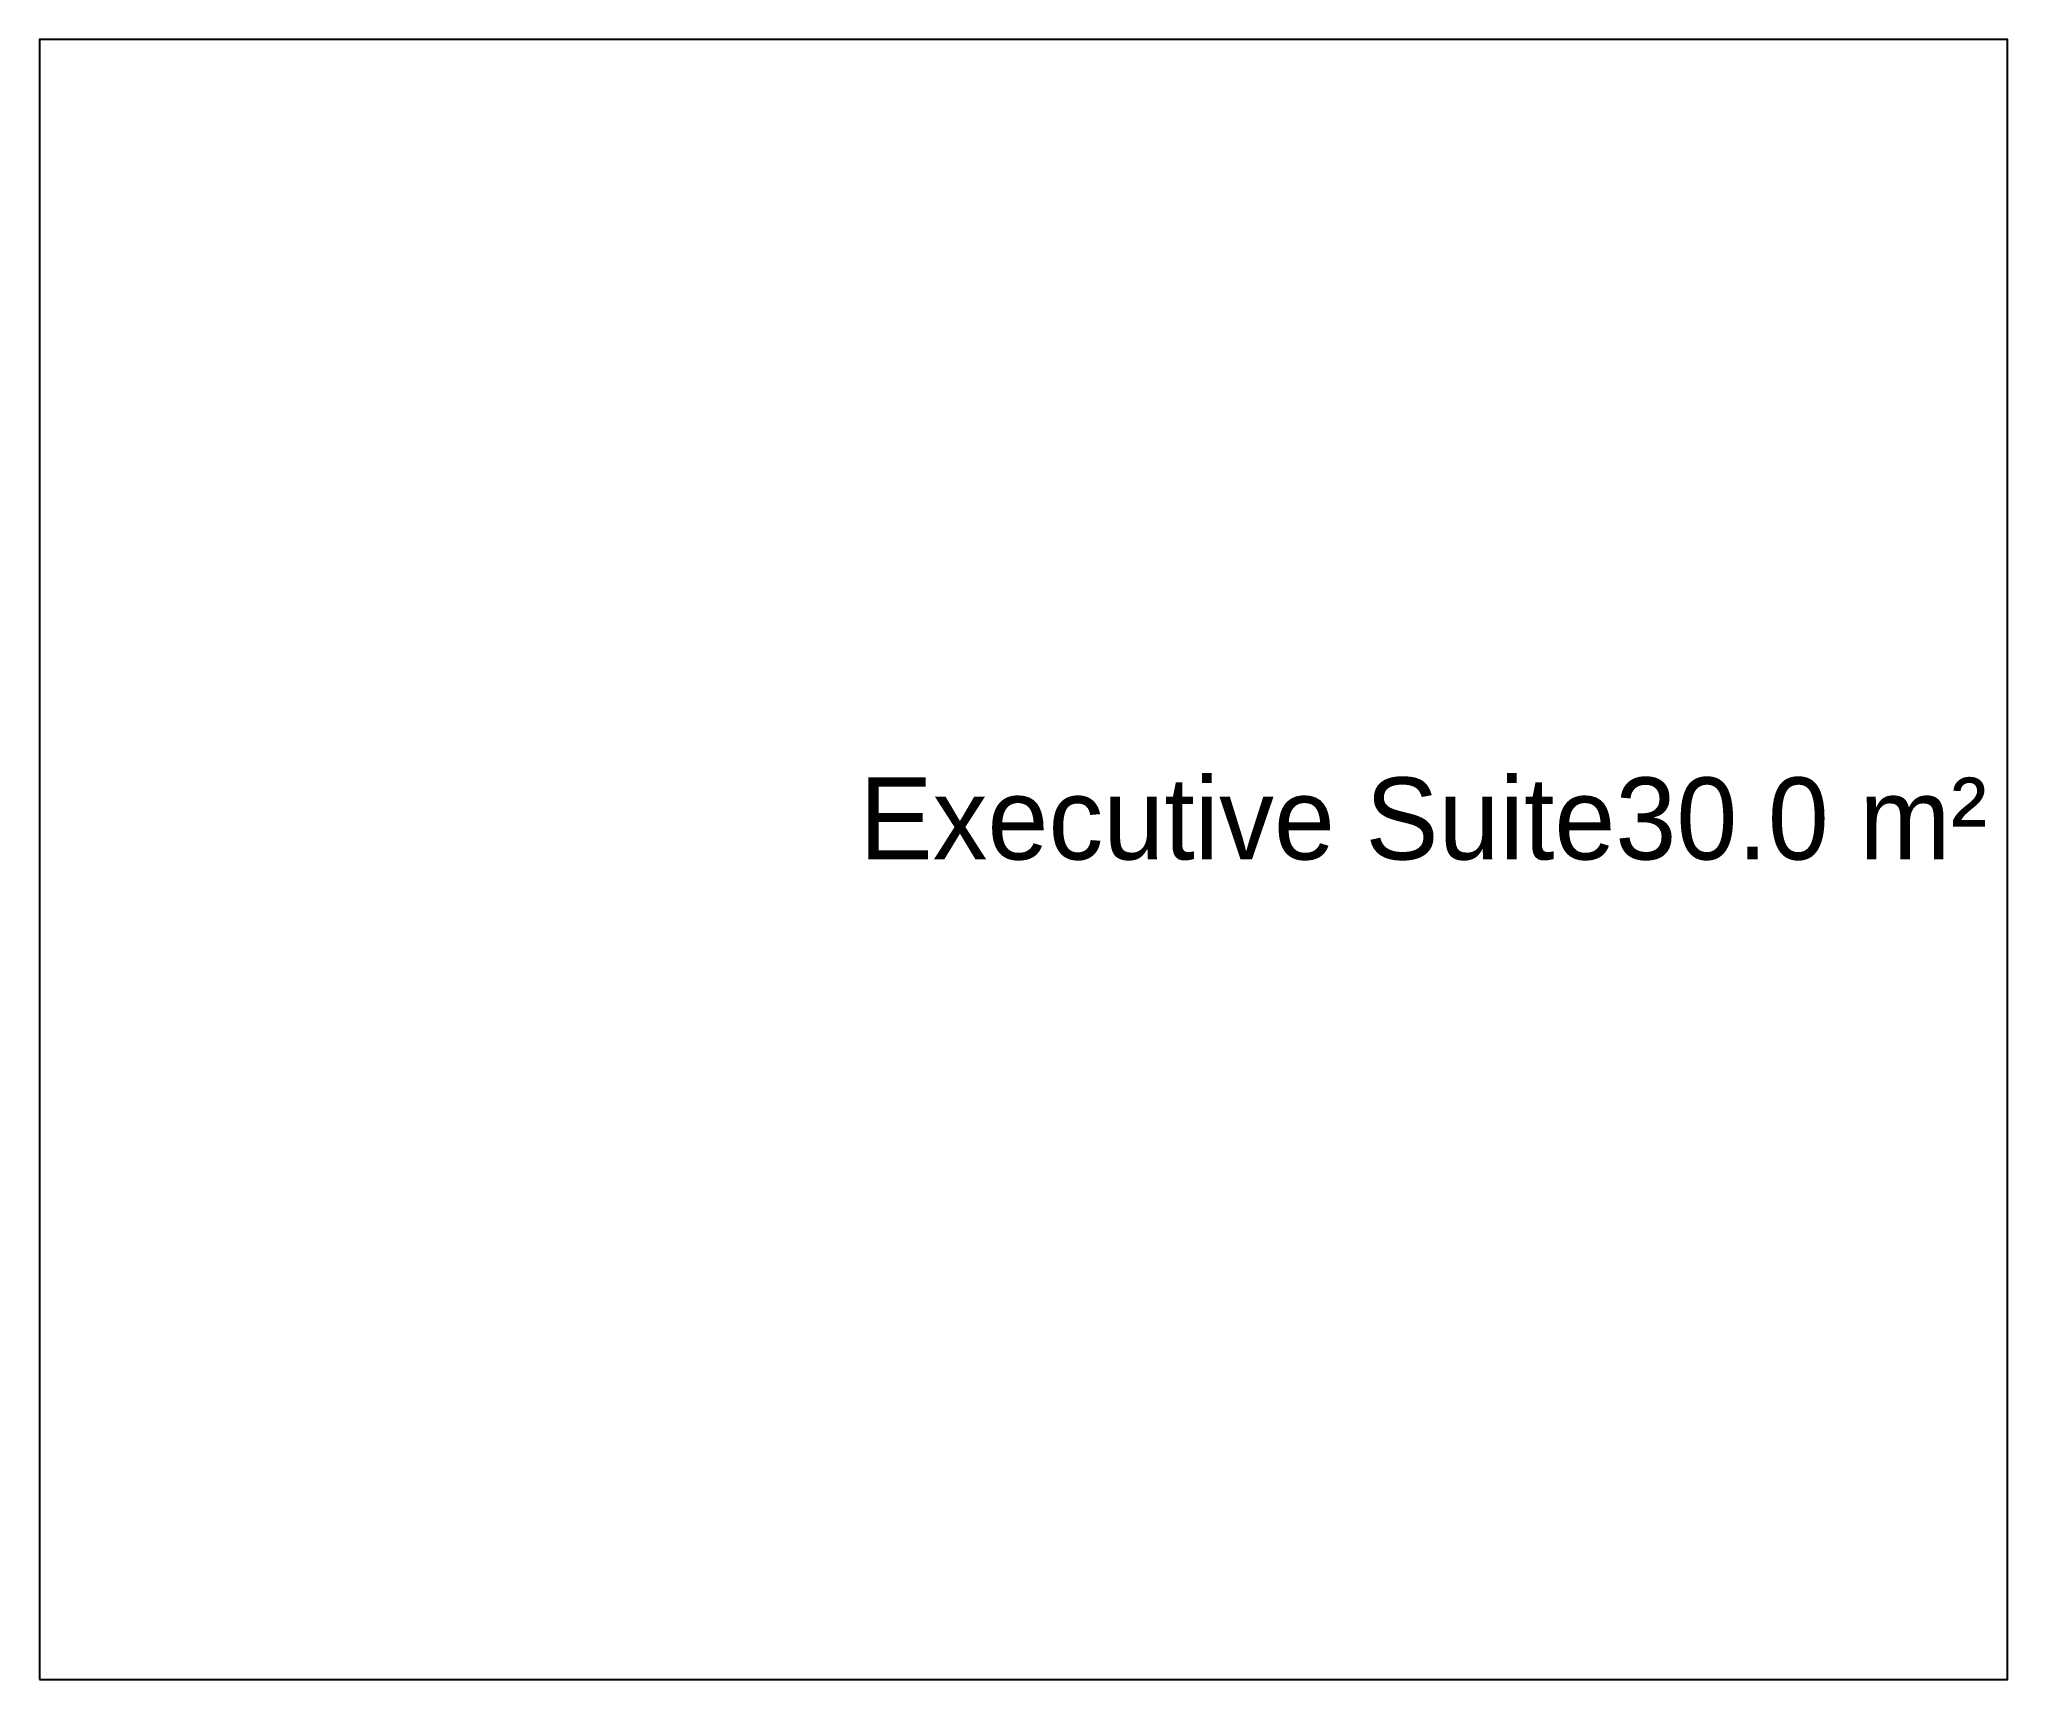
# Model space of a CAD drawing. Header units: metres. Extents: x 0 to 6000, y 0 to 5000.
import ezdxf

# ---------------------------------------------------------------- set-up
doc = ezdxf.new("R2010")
doc.units = ezdxf.units.M
doc.layers.add('ROOM_LABELS', color=2, linetype='Continuous')
doc.layers.add('WALLS', color=7, linetype='Continuous')

msp = doc.modelspace()

# ---------------------------------------------------------------- linework, layer by layer
at = {"layer": 'WALLS'}
msp.add_lwpolyline([(0, 0), (6000, 0), (6000, 5000), (0, 5000), (0, 0)], dxfattribs=at)

# ---------------------------------------------------------------- texts
at = {"layer": 'ROOM_LABELS'}
msp.add_text('Executive Suite30.0 m²', height=250, dxfattribs=at).set_placement((2500, 2500))

doc.saveas('drawing.dxf')
